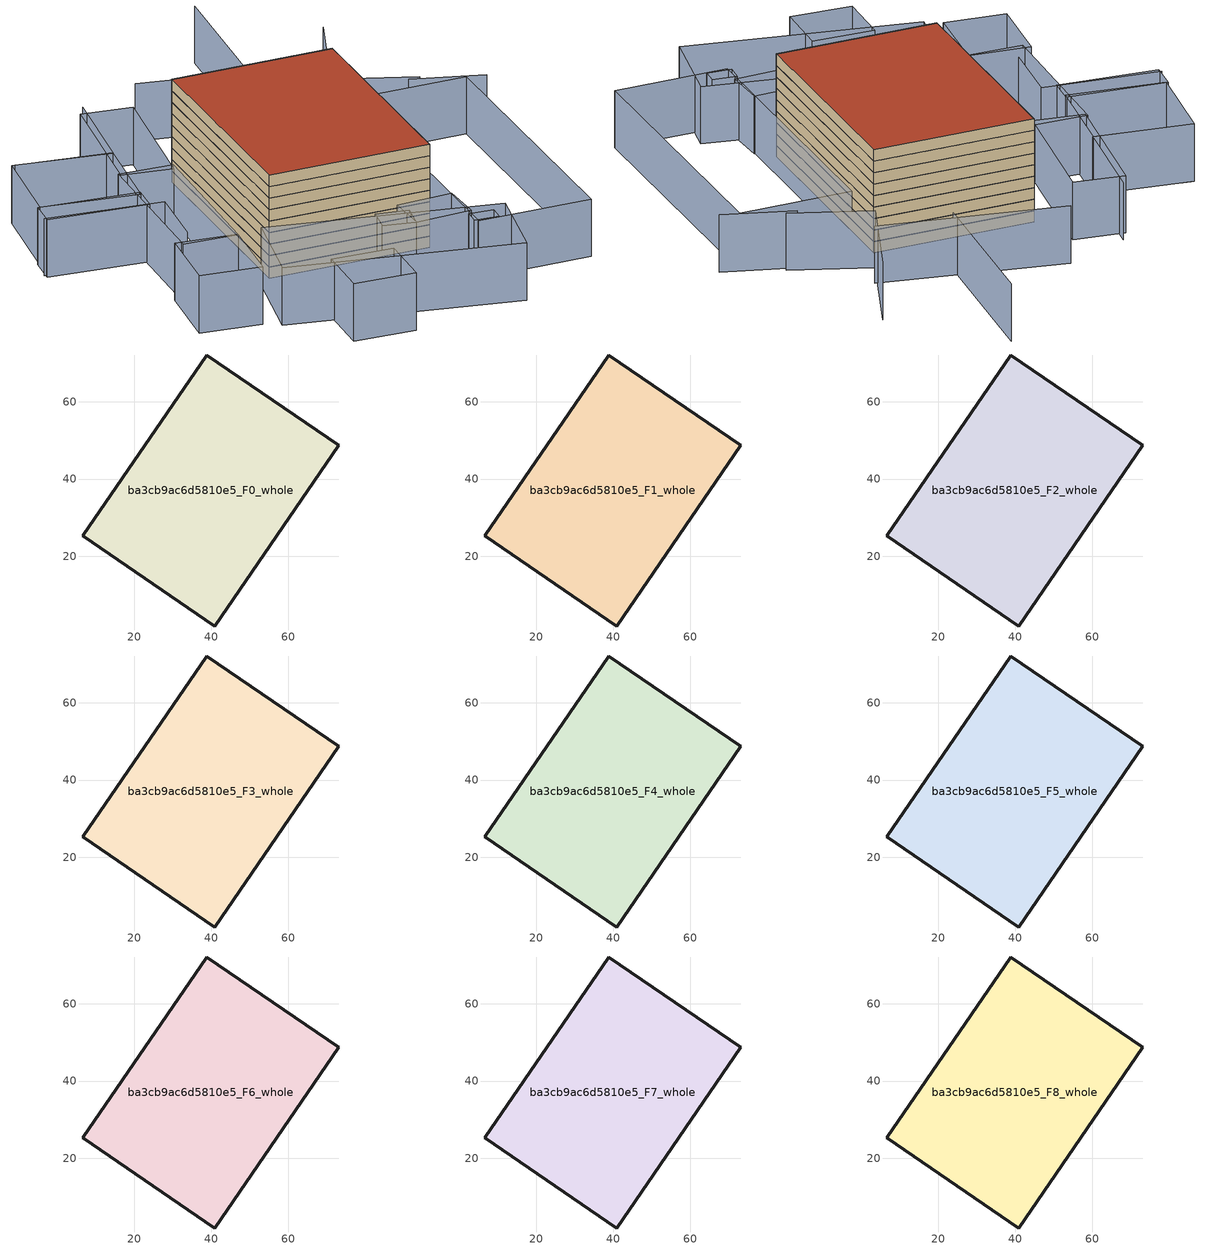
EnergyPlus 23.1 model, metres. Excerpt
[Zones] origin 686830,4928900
ba3cb9ac6d5810e5_F0_whole
 floor ground (EU_floor_Construction): 40.88,1.88 72.98,48.76 38.81,72.17 6.7,25.28 z0
 wall outside (EU_wall_Construction): 38.81,72.17 72.98,48.76 40.88,1.88 6.7,25.28 38.81,72.17 z0:3
ba3cb9ac6d5810e5_F1_whole
 floor to ba3cb9ac6d5810e5_F0_whole (EU_floor_Construction): 40.88,1.88 72.98,48.76 38.81,72.17 6.7,25.28 z3
 wall outside (EU_wall_Construction): 38.81,72.17 72.98,48.76 40.88,1.88 6.7,25.28 38.81,72.17 z3:6
ba3cb9ac6d5810e5_F2_whole
 floor to ba3cb9ac6d5810e5_F1_whole (EU_floor_Construction): 40.88,1.88 72.98,48.76 38.81,72.17 6.7,25.28 z6
 wall outside (EU_wall_Construction): 38.81,72.17 72.98,48.76 40.88,1.88 6.7,25.28 38.81,72.17 z6:9
ba3cb9ac6d5810e5_F3_whole
 floor to ba3cb9ac6d5810e5_F2_whole (EU_floor_Construction): 40.88,1.88 72.98,48.76 38.81,72.17 6.7,25.28 z9
 wall outside (EU_wall_Construction): 38.81,72.17 72.98,48.76 40.88,1.88 6.7,25.28 38.81,72.17 z9:12
ba3cb9ac6d5810e5_F4_whole
 floor to ba3cb9ac6d5810e5_F3_whole (EU_floor_Construction): 40.88,1.88 72.98,48.76 38.81,72.17 6.7,25.28 z12
 wall outside (EU_wall_Construction): 38.81,72.17 72.98,48.76 40.88,1.88 6.7,25.28 38.81,72.17 z12:15
ba3cb9ac6d5810e5_F5_whole
 floor to ba3cb9ac6d5810e5_F4_whole (EU_floor_Construction): 40.88,1.88 72.98,48.76 38.81,72.17 6.7,25.28 z15
 wall outside (EU_wall_Construction): 38.81,72.17 72.98,48.76 40.88,1.88 6.7,25.28 38.81,72.17 z15:18
ba3cb9ac6d5810e5_F6_whole
 floor to ba3cb9ac6d5810e5_F5_whole (EU_floor_Construction): 40.88,1.88 72.98,48.76 38.81,72.17 6.7,25.28 z18
 wall outside (EU_wall_Construction): 38.81,72.17 72.98,48.76 40.88,1.88 6.7,25.28 38.81,72.17 z18:21
ba3cb9ac6d5810e5_F7_whole
 floor to ba3cb9ac6d5810e5_F6_whole (EU_floor_Construction): 40.88,1.88 72.98,48.76 38.81,72.17 6.7,25.28 z21
 wall outside (EU_wall_Construction): 38.81,72.17 72.98,48.76 40.88,1.88 6.7,25.28 38.81,72.17 z21:24
ba3cb9ac6d5810e5_F8_whole
 floor to ba3cb9ac6d5810e5_F7_whole (EU_floor_Construction): 40.88,1.88 72.98,48.76 38.81,72.17 6.7,25.28 z24
 wall outside (EU_wall_Construction): 38.81,72.17 72.98,48.76 40.88,1.88 6.7,25.28 38.81,72.17 z24:27
 roof outside (EU_roof_Construction): 72.98,48.76 40.88,1.88 6.7,25.28 38.81,72.17 z27
shading: -19.95,71.11 2.72,51.65 / 2.72,51.65 -8.54,38.54 / 36.01,95.01 18.67,75.9 / 18.67,75.9 0.84,92.08 / 100.88,23.31 89.26,37.64 / 91.76,36.17 79.58,53.36 / 79.58,53.36 102.43,69.57 / 70.79,69.48 96.24,101.29 / 86.75,57.61 53.11,91.08 / 37.47,-19.47 32.55,-15.6 / 32.55,-15.6 34.95,-12.55 / 34.95,-12.55 39.87,-16.42 / 39.87,-16.42 37.47,-19.47 / 9.74,-7.4 1.3,-18.79 / 1.3,-18.79 -11.45,-9.35 / -11.45,-9.35 -3.02,2.04 / -3.02,2.04 9.74,-7.4 / 24.58,-4.53 30.05,4.22 / 30.05,4.22 42.19,-3.38 / 42.19,-3.38 36.72,-12.12 / 36.72,-12.12 24.58,-4.53 / 28.73,-32.39 -12.93,9.42 / -12.93,9.42 2.66,24.95 / 2.66,24.95 44.32,-16.86 / 44.32,-16.86 28.73,-32.39 / 23.09,5.98 29.07,0.24 / 29.07,0.24 24.62,-4.38 / 24.62,-4.38 18.65,1.36 / 18.65,1.36 23.09,5.98 / 32.89,-16.64 73.62,43.16 / 73.62,43.16 97.55,26.86 / 97.55,26.86 56.82,-32.93 / 56.82,-32.93 32.89,-16.64 / -3.03,27.88 -14.98,13.68 / -14.98,13.68 -26.95,23.76 / -26.95,23.76 -15,37.95 / -15,37.95 -3.03,27.88 / -14.56,35.92 9.49,68.84 / 9.49,68.84 20.82,60.56 / 20.82,60.56 -3.23,27.64 / -3.23,27.64 -14.56,35.92 / -15.7,75.48 3.99,59.3 / 3.99,59.3 -0.4,53.96 / -0.4,53.96 -20.09,70.14 / -20.09,70.14 -15.7,75.48 / 42.12,84.8 18.96,59.27 / 18.96,59.27 9.31,68.03 / 9.31,68.03 32.46,93.56 / 32.46,93.56 42.12,84.8 / 0.27,92.59 18.75,76.05 / 18.75,76.05 3.15,58.64 / 3.15,58.64 -15.32,75.17 / -15.32,75.17 0.27,92.59 z0:15
[Building]
EU S2 Campaign: North Axis=0; Terrain=City; Solar Distribution=FullExterior
[Site:Location]
Bologna: Latitude=44.5; Longitude=11.25; Time Zone=1; Elevation=37
[SizingPeriod:WeatherFileDays]
AnnualSizingPeriod: Begin Month=1; Begin Day of Month=1; End Month=12; End Day of Month=31; Day of Week for Start Day=Monday; Use Weather File Daylight Saving Period=No; Use Weather File Rain and Snow Indicators=No
[MATERIAL]
EU_InternalMass_Material: Roughness=MediumRough; Thickness=0.1; Conductivity=1; Density=1800; Specific Heat=900; Thermal Absorptance=0.9; Solar Absorptance=0.7; Visible Absorptance=0.7
[MATERIAL:NOMASS] Roughness=MediumRough; Thermal Absorptance=0.9; Solar Absorptance=0.7; Visible Absorptance=0.7
Name | Thermal Resistance
EU_wall_NoMass | 0.905828
EU_roof_NoMass | 0.37593
EU_floor_NoMass | 0.67114
[CONSTRUCTION]
EU_wall_Construction: EU_wall_NoMass
EU_roof_Construction: EU_roof_NoMass
EU_floor_Construction: EU_floor_NoMass
EU_InternalMass_Construction: EU_InternalMass_Material
[ZONE] Type=1; Multiplier=1; Ceiling Height=autocalculate; Volume=7062.18; Floor Area=autocalculate; Part of Total Floor Area=Yes
ba3cb9ac6d5810e5_F0_whole; ba3cb9ac6d5810e5_F1_whole; ba3cb9ac6d5810e5_F2_whole; ba3cb9ac6d5810e5_F3_whole; ba3cb9ac6d5810e5_F4_whole; ba3cb9ac6d5810e5_F5_whole; ba3cb9ac6d5810e5_F6_whole; ba3cb9ac6d5810e5_F7_whole; ba3cb9ac6d5810e5_F8_whole
[INTERNALMASS] Construction=EU_InternalMass_Construction; Surface Area=2354.06
Name | Zone or ZoneList
ba3cb9ac6d5810e5_F0_whole_EU_InternalMass | ba3cb9ac6d5810e5_F0_whole
ba3cb9ac6d5810e5_F1_whole_EU_InternalMass | ba3cb9ac6d5810e5_F1_whole
ba3cb9ac6d5810e5_F2_whole_EU_InternalMass | ba3cb9ac6d5810e5_F2_whole
ba3cb9ac6d5810e5_F3_whole_EU_InternalMass | ba3cb9ac6d5810e5_F3_whole
ba3cb9ac6d5810e5_F4_whole_EU_InternalMass | ba3cb9ac6d5810e5_F4_whole
ba3cb9ac6d5810e5_F5_whole_EU_InternalMass | ba3cb9ac6d5810e5_F5_whole
ba3cb9ac6d5810e5_F6_whole_EU_InternalMass | ba3cb9ac6d5810e5_F6_whole
ba3cb9ac6d5810e5_F7_whole_EU_InternalMass | ba3cb9ac6d5810e5_F7_whole
ba3cb9ac6d5810e5_F8_whole_EU_InternalMass | ba3cb9ac6d5810e5_F8_whole
[OTHEREQUIPMENT] Fuel Type=Electricity; Design Level Calculation Method=Watts/Area; Power per Zone Floor Area=1; Fraction Latent=0; Fraction Radiant=0; Fraction Lost=0; Carbon Dioxide Generation Rate=0; EndUse Subcategory=EU_Step8_InternalGains
Name | Zone or ZoneList or Space or SpaceList | Schedule
EU_Step8_InternalGain_ba3cb9ac6d5810e5_F0_whole_f000 | ba3cb9ac6d5810e5_F0_whole | EU_Step8_GainSchedule_ba3cb9ac6d5810e5_F0_whole_f000
EU_Step8_InternalGain_ba3cb9ac6d5810e5_F1_whole_f000 | ba3cb9ac6d5810e5_F1_whole | EU_Step8_GainSchedule_ba3cb9ac6d5810e5_F1_whole_f000
EU_Step8_InternalGain_ba3cb9ac6d5810e5_F2_whole_f000 | ba3cb9ac6d5810e5_F2_whole | EU_Step8_GainSchedule_ba3cb9ac6d5810e5_F2_whole_f000
EU_Step8_InternalGain_ba3cb9ac6d5810e5_F3_whole_f000 | ba3cb9ac6d5810e5_F3_whole | EU_Step8_GainSchedule_ba3cb9ac6d5810e5_F3_whole_f000
EU_Step8_InternalGain_ba3cb9ac6d5810e5_F4_whole_f000 | ba3cb9ac6d5810e5_F4_whole | EU_Step8_GainSchedule_ba3cb9ac6d5810e5_F4_whole_f000
EU_Step8_InternalGain_ba3cb9ac6d5810e5_F5_whole_f000 | ba3cb9ac6d5810e5_F5_whole | EU_Step8_GainSchedule_ba3cb9ac6d5810e5_F5_whole_f000
EU_Step8_InternalGain_ba3cb9ac6d5810e5_F6_whole_f000 | ba3cb9ac6d5810e5_F6_whole | EU_Step8_GainSchedule_ba3cb9ac6d5810e5_F6_whole_f000
EU_Step8_InternalGain_ba3cb9ac6d5810e5_F7_whole_f000 | ba3cb9ac6d5810e5_F7_whole | EU_Step8_GainSchedule_ba3cb9ac6d5810e5_F7_whole_f000
EU_Step8_InternalGain_ba3cb9ac6d5810e5_F8_whole_f000 | ba3cb9ac6d5810e5_F8_whole | EU_Step8_GainSchedule_ba3cb9ac6d5810e5_F8_whole_f000
[ZONEVENTILATION:DESIGNFLOWRATE] Schedule=EU_AlwaysOn; Design Flow Rate Calculation Method=AirChanges/Hour; Air Changes per Hour=0.73129; Ventilation Type=Natural; Fan Pressure Rise=0; Fan Total Efficiency=1; Constant Term Coefficient=1; Temperature Term Coefficient=0; Velocity Term Coefficient=0; Velocity Squared Term Coefficient=0; Minimum Indoor Temperature=-100; Maximum Indoor Temperature=100; Delta Temperature=-100; Minimum Outdoor Temperature=-100; Maximum Outdoor Temperature=100; Maximum Wind Speed=40
Name | Zone or ZoneList or Space or SpaceList
EU_ConstantAir_ba3cb9ac6d5810e5_F0_whole | ba3cb9ac6d5810e5_F0_whole
EU_ConstantAir_ba3cb9ac6d5810e5_F1_whole | ba3cb9ac6d5810e5_F1_whole
EU_ConstantAir_ba3cb9ac6d5810e5_F2_whole | ba3cb9ac6d5810e5_F2_whole
EU_ConstantAir_ba3cb9ac6d5810e5_F3_whole | ba3cb9ac6d5810e5_F3_whole
EU_ConstantAir_ba3cb9ac6d5810e5_F4_whole | ba3cb9ac6d5810e5_F4_whole
EU_ConstantAir_ba3cb9ac6d5810e5_F5_whole | ba3cb9ac6d5810e5_F5_whole
EU_ConstantAir_ba3cb9ac6d5810e5_F6_whole | ba3cb9ac6d5810e5_F6_whole
EU_ConstantAir_ba3cb9ac6d5810e5_F7_whole | ba3cb9ac6d5810e5_F7_whole
EU_ConstantAir_ba3cb9ac6d5810e5_F8_whole | ba3cb9ac6d5810e5_F8_whole
[HVACTEMPLATE:THERMOSTAT] Constant Heating Setpoint=20; Constant Cooling Setpoint=50
EU_HeatOnly_ba3cb9ac6d5810e5_F0_whole; EU_HeatOnly_ba3cb9ac6d5810e5_F1_whole; EU_HeatOnly_ba3cb9ac6d5810e5_F2_whole; EU_HeatOnly_ba3cb9ac6d5810e5_F3_whole; EU_HeatOnly_ba3cb9ac6d5810e5_F4_whole; EU_HeatOnly_ba3cb9ac6d5810e5_F5_whole; EU_HeatOnly_ba3cb9ac6d5810e5_F6_whole; EU_HeatOnly_ba3cb9ac6d5810e5_F7_whole; EU_HeatOnly_ba3cb9ac6d5810e5_F8_whole
[HVACTEMPLATE:ZONE:IDEALLOADSAIRSYSTEM] System Availability Schedule=EU_AlwaysOn; Maximum Heating Supply Air Temperature=50; Minimum Cooling Supply Air Temperature=13; Maximum Heating Supply Air Humidity Ratio=0.0156; Minimum Cooling Supply Air Humidity Ratio=0.0077; Heating Limit=NoLimit; Cooling Limit=NoLimit; Heating Availability Schedule=EU_AlwaysOn; Cooling Availability Schedule=EU_CoolingOff; Dehumidification Control Type=ConstantSensibleHeatRatio; Cooling Sensible Heat Ratio=0.7; Dehumidification Setpoint=60; Humidification Control Type=None; Humidification Setpoint=30; Outdoor Air Method=None; Outdoor Air Flow Rate per Person=0.00944; Outdoor Air Flow Rate per Zone Floor Area=0; Outdoor Air Flow Rate per Zone=0; Demand Controlled Ventilation Type=None; Outdoor Air Economizer Type=NoEconomizer; Heat Recovery Type=None; Sensible Heat Recovery Effectiveness=0.7; Latent Heat Recovery Effectiveness=0.65
Name | Template Thermostat
ba3cb9ac6d5810e5_F0_whole | EU_HeatOnly_ba3cb9ac6d5810e5_F0_whole
ba3cb9ac6d5810e5_F1_whole | EU_HeatOnly_ba3cb9ac6d5810e5_F1_whole
ba3cb9ac6d5810e5_F2_whole | EU_HeatOnly_ba3cb9ac6d5810e5_F2_whole
ba3cb9ac6d5810e5_F3_whole | EU_HeatOnly_ba3cb9ac6d5810e5_F3_whole
ba3cb9ac6d5810e5_F4_whole | EU_HeatOnly_ba3cb9ac6d5810e5_F4_whole
ba3cb9ac6d5810e5_F5_whole | EU_HeatOnly_ba3cb9ac6d5810e5_F5_whole
ba3cb9ac6d5810e5_F6_whole | EU_HeatOnly_ba3cb9ac6d5810e5_F6_whole
ba3cb9ac6d5810e5_F7_whole | EU_HeatOnly_ba3cb9ac6d5810e5_F7_whole
ba3cb9ac6d5810e5_F8_whole | EU_HeatOnly_ba3cb9ac6d5810e5_F8_whole
[SIZING:ZONE] Zone Cooling Design Supply Air Temperature Input Method=SupplyAirTemperature; Zone Cooling Design Supply Air Temperature=13; Zone Heating Design Supply Air Temperature Input Method=SupplyAirTemperature; Zone Heating Design Supply Air Temperature=50; Zone Cooling Design Supply Air Humidity Ratio=0.008; Zone Heating Design Supply Air Humidity Ratio=0.008; Cooling Design Air Flow Method=DesignDay; Cooling Design Air Flow Rate=0; Cooling Minimum Air Flow per Zone Floor Area=0.000762; Cooling Minimum Air Flow=0; Cooling Minimum Air Flow Fraction=0.2; Heating Design Air Flow Method=DesignDay; Heating Design Air Flow Rate=0; Heating Maximum Air Flow per Zone Floor Area=0.002032; Heating Maximum Air Flow=0.141576; Heating Maximum Air Flow Fraction=0.3; Account for Dedicated Outdoor Air System=No; Dedicated Outdoor Air System Control Strategy=NeutralSupplyAir; Dedicated Outdoor Air Low Setpoint Temperature for Design=autosize; Dedicated Outdoor Air High Setpoint Temperature for Design=autosize; Zone Load Sizing Method=Sensible Load Only No Latent Load; Zone Latent Cooling Design Supply Air Humidity Ratio Input Method=HumidityRatioDifference; Zone Cooling Design Supply Air Humidity Ratio Difference=0.005; Zone Latent Heating Design Supply Air Humidity Ratio Input Method=HumidityRatioDifference; Zone Humidification Design Supply Air Humidity Ratio Difference=0.005
ba3cb9ac6d5810e5_F0_whole; ba3cb9ac6d5810e5_F1_whole; ba3cb9ac6d5810e5_F2_whole; ba3cb9ac6d5810e5_F3_whole; ba3cb9ac6d5810e5_F4_whole; ba3cb9ac6d5810e5_F5_whole; ba3cb9ac6d5810e5_F6_whole; ba3cb9ac6d5810e5_F7_whole; ba3cb9ac6d5810e5_F8_whole
[SCHEDULE:CONSTANT]
Name | Hourly Value
EU_AlwaysOn | 1
EU_CoolingOff | 0
[SCHEDULE:FILE] Column Number=1; Rows to Skip at Top=0; Number of Hours of Data=8760; Column Separator=Comma; Interpolate to Timestep=No; Minutes per Item=60; Adjust Schedule for Daylight Savings=Yes
Name | File
EU_Step8_GainSchedule_ba3cb9ac6d5810e5_F0_whole_f000 | ../../schedules/ba3cb9ac6d5810e5/ba3cb9ac6d5810e5_F0_whole_f000_gain.csv
EU_Step8_GainSchedule_ba3cb9ac6d5810e5_F1_whole_f000 | ../../schedules/ba3cb9ac6d5810e5/ba3cb9ac6d5810e5_F1_whole_f000_gain.csv
EU_Step8_GainSchedule_ba3cb9ac6d5810e5_F2_whole_f000 | ../../schedules/ba3cb9ac6d5810e5/ba3cb9ac6d5810e5_F2_whole_f000_gain.csv
EU_Step8_GainSchedule_ba3cb9ac6d5810e5_F3_whole_f000 | ../../schedules/ba3cb9ac6d5810e5/ba3cb9ac6d5810e5_F3_whole_f000_gain.csv
EU_Step8_GainSchedule_ba3cb9ac6d5810e5_F4_whole_f000 | ../../schedules/ba3cb9ac6d5810e5/ba3cb9ac6d5810e5_F4_whole_f000_gain.csv
EU_Step8_GainSchedule_ba3cb9ac6d5810e5_F5_whole_f000 | ../../schedules/ba3cb9ac6d5810e5/ba3cb9ac6d5810e5_F5_whole_f000_gain.csv
EU_Step8_GainSchedule_ba3cb9ac6d5810e5_F6_whole_f000 | ../../schedules/ba3cb9ac6d5810e5/ba3cb9ac6d5810e5_F6_whole_f000_gain.csv
EU_Step8_GainSchedule_ba3cb9ac6d5810e5_F7_whole_f000 | ../../schedules/ba3cb9ac6d5810e5/ba3cb9ac6d5810e5_F7_whole_f000_gain.csv
EU_Step8_GainSchedule_ba3cb9ac6d5810e5_F8_whole_f000 | ../../schedules/ba3cb9ac6d5810e5/ba3cb9ac6d5810e5_F8_whole_f000_gain.csv
